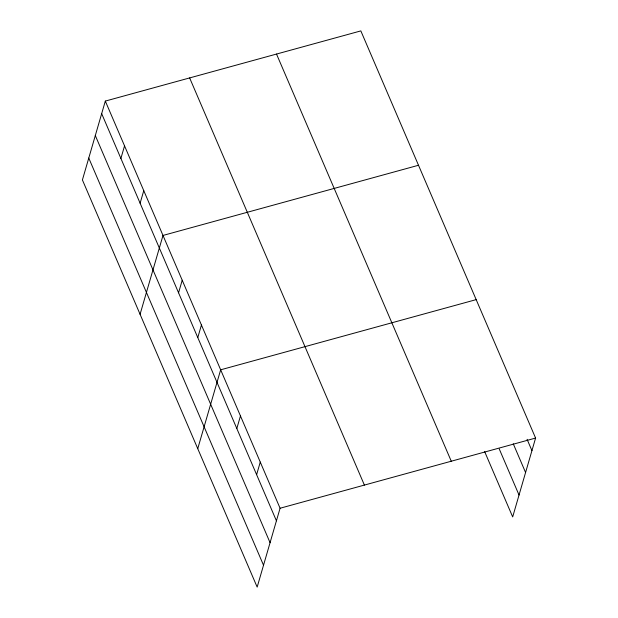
<?xml version="1.0" encoding="UTF-8"?>
<svg xmlns="http://www.w3.org/2000/svg" width="618" height="618" viewBox="0 0 618 618"><rect width="100%" height="100%" fill="white"/><g stroke="black" fill="none" stroke-linecap="round" stroke-linejoin="round"><path stroke-width="0.93" d="M105.323 101.082L82.41 179.938L257.165 587.1L280.078 508.243L105.323 101.082L360.835 30.9L535.59 438.062L512.677 516.918L484.651 451.619M120.896 158.44L124.542 145.871M140.116 203.229L143.77 190.653M140.077 314.299L162.99 235.443L418.502 165.261M178.563 292.801L182.217 280.232M197.783 337.59L201.437 325.022M197.752 448.668L220.657 369.811L476.169 299.63M236.818 428.521L240.464 415.953M256.617 474.67L260.271 462.094M280.078 508.243L535.59 438.062M527.077 439.313L531.936 450.63M513.249 443.778L525.578 472.507M499.228 448.9L519.035 495.041M276.516 54.06L451.271 461.221M189.641 77.922L364.396 485.084M101.669 113.65L276.424 520.812M95.311 135.527L270.074 542.689M88.768 158.061L263.523 565.223"/></g></svg>
